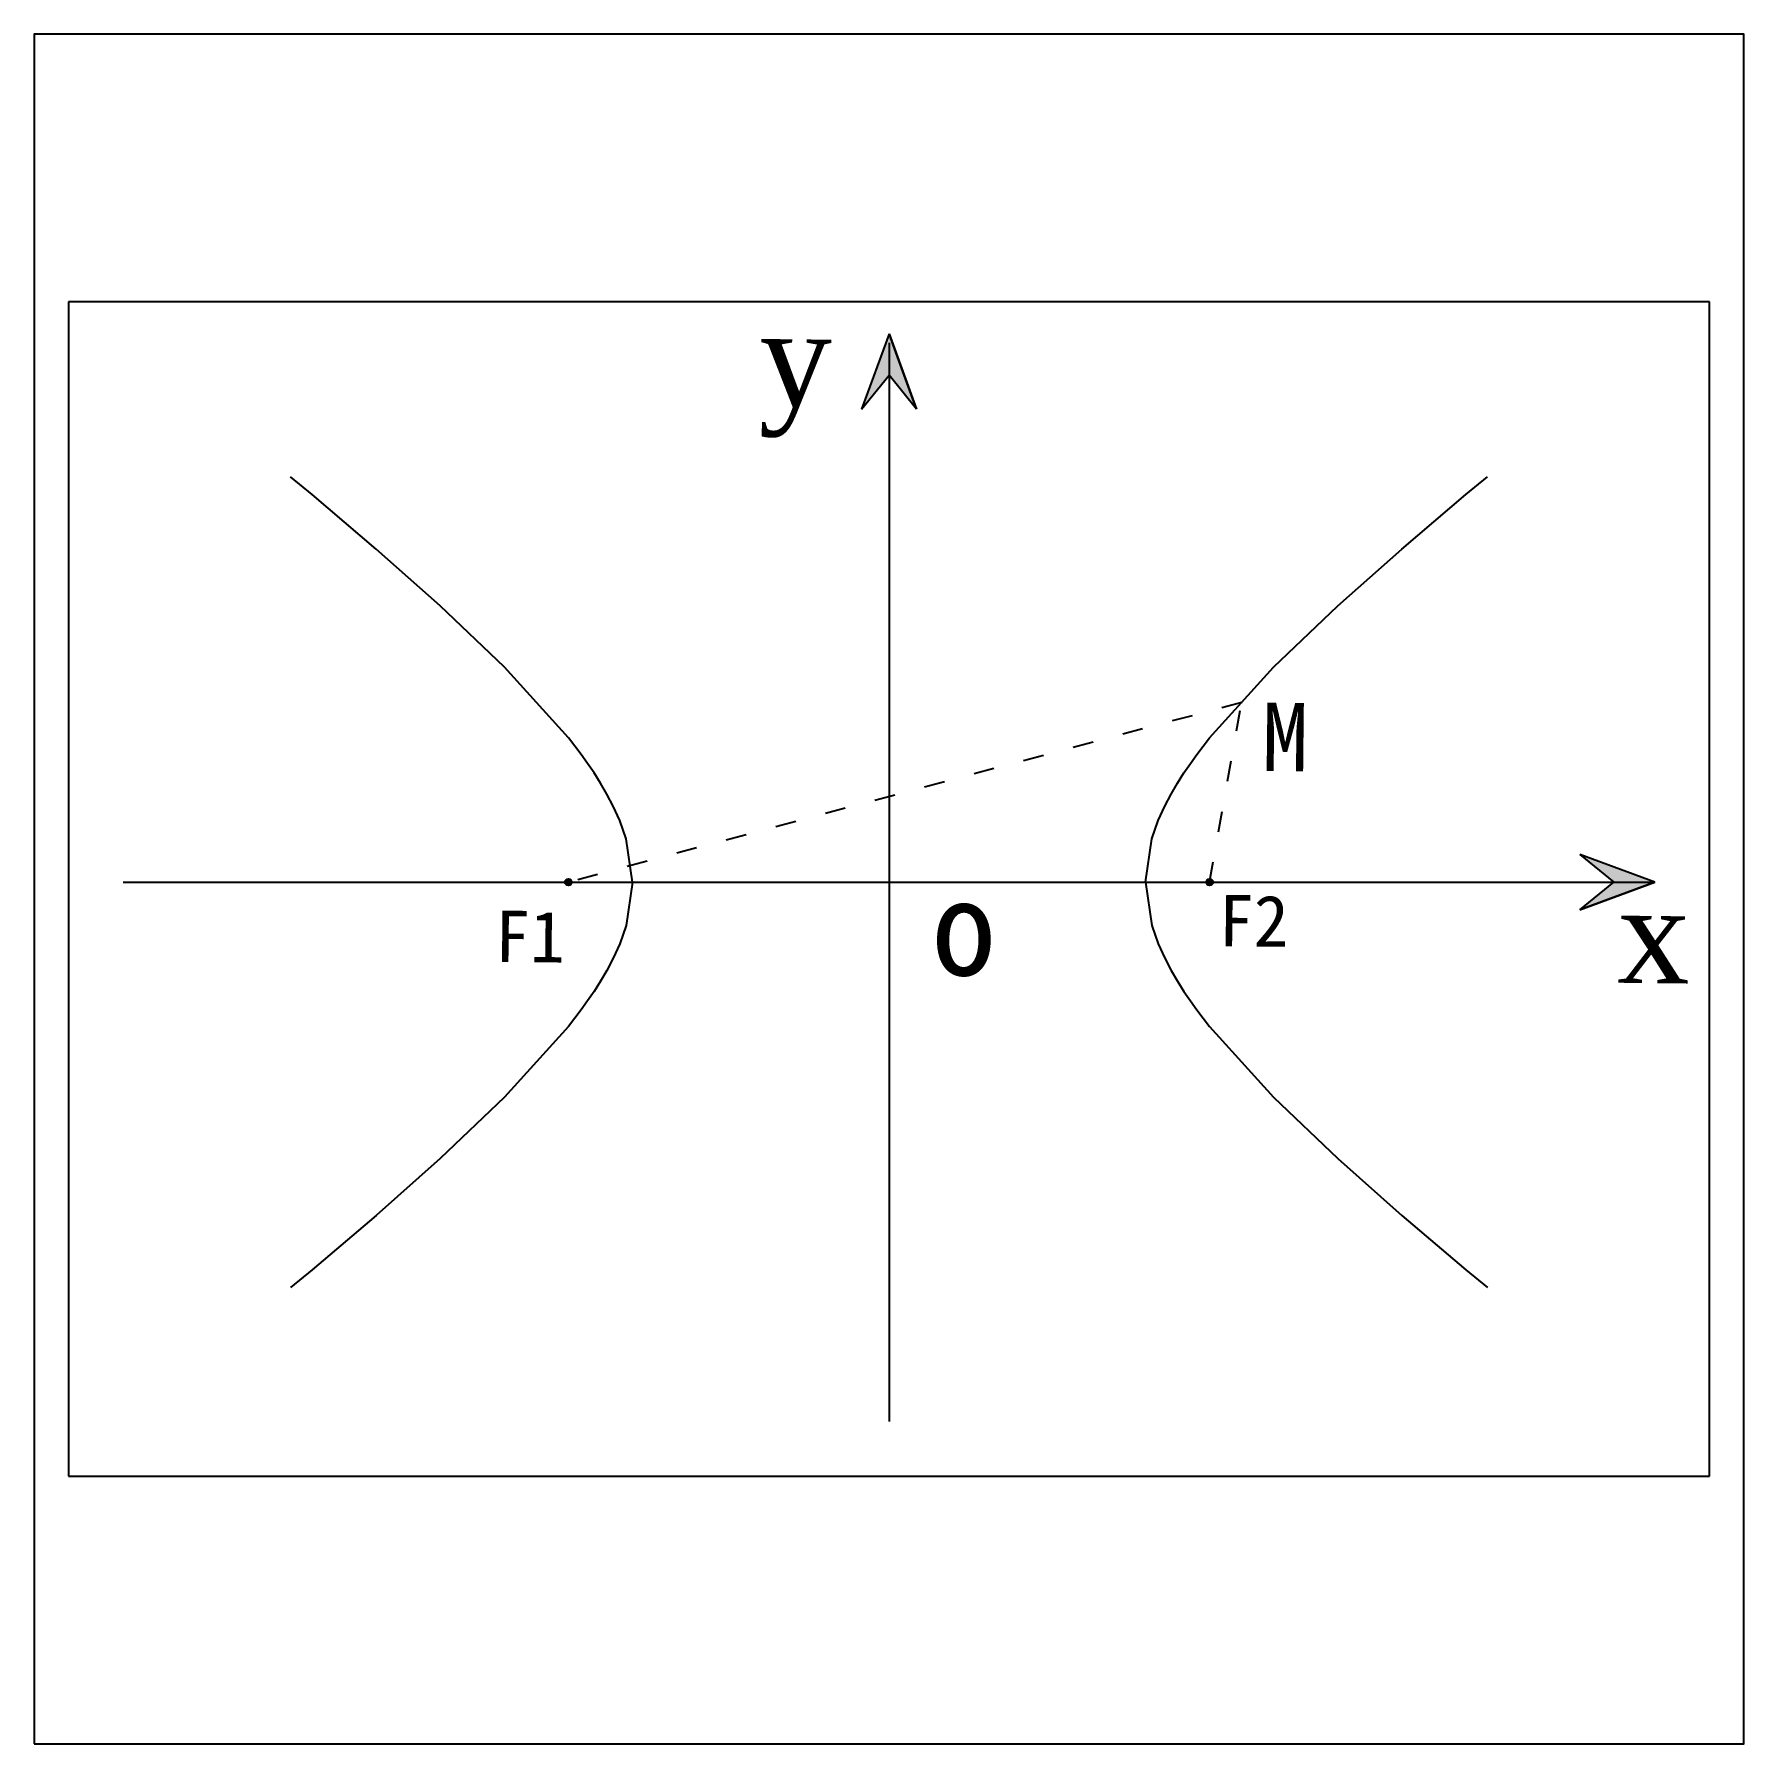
# Model space of a CAD drawing. Header units: millimetres. Extents: x 0 to 1000, y 0 to 1000.
import ezdxf

# ---------------------------------------------------------------- set-up
doc = ezdxf.new("R2010")
doc.units = ezdxf.units.MM
doc.linetypes.add('ACAD_ISO03W100', pattern=[30, 12, -18])
doc.layers.get('0').update_dxf_attribs({"color": 2})
for name, color, linetype in [('1', 1, 'Continuous'), ('2', 7, 'Continuous'), ('3', 7, 'Continuous')]:
    doc.layers.add(name, color=color, linetype=linetype)

msp = doc.modelspace()

# ---------------------------------------------------------------- hatches: boundary and pattern name
at = {"layer": '2'}
h = msp.add_hatch(color=256, dxfattribs=at)
h.paths.add_polyline_path([(310.5, 504), (314.5, 504, 1)])
h.paths.add_polyline_path([(314.5, 504), (310.5, 504, 1)])
h = msp.add_hatch(color=256, dxfattribs=at)
h.paths.add_polyline_path([(685.5, 504), (689.5, 504, 1)])
h.paths.add_polyline_path([(689.5, 504), (685.5, 504, 1)])
at = {"layer": '3'}
h = msp.add_hatch(color=256, dxfattribs=at)
h.paths.add_polyline_path([(500, 824.7), (500, 800.5), (516.1, 780.6)])
h.paths.add_polyline_path([(500, 824.7), (483.9, 780.6), (500, 800.5)])
h = msp.add_hatch(color=256, dxfattribs=at)
h.paths.add_polyline_path([(948, 504), (923.9, 504), (904, 487.9)])
h.paths.add_polyline_path([(948, 504), (904, 520.1), (923.9, 504)])

# ---------------------------------------------------------------- linework, layer by layer
at = {"color": 2}
msp.add_lwpolyline([(0, 0), (1000, 0), (1000, 1000), (0, 1000)], close=True, dxfattribs=at)
at = {"layer": '1', "color": 1}
for p, q in [((980, 843.5), (20, 843.5)), ((20, 843.5), (20, 156.5)), ((980, 156.5), (980, 843.5)), ((20, 156.5), (980, 156.5))]:
    msp.add_line(p, q, dxfattribs=at)
at = {"layer": '2', "linetype": 'ACAD_ISO03W100'}
for p, q in [((706.3, 609.1), (312.5, 504)), ((687.5, 504), (706.3, 609.1))]:
    msp.add_line(p, q, dxfattribs=at)
at = {"layer": '2'}
for points in [[(350, 504), (346.2, 529.3), (342.5, 540), (338.7, 548.4), (335, 555.5), (331.2, 562), (327.5, 567.9), (323.7, 573.4), (320, 578.6), (316.2, 583.6), (312.5, 588.4), (275, 629.8), (237.5, 665.6), (200, 698.8), (162.5, 730.7), (150, 741.1)], [(650, 504), (653.8, 529.3), (657.5, 540), (661.3, 548.4), (665, 555.5), (668.8, 562), (672.5, 567.9), (676.3, 573.4), (680, 578.6), (683.8, 583.6), (687.5, 588.4), (725, 629.8), (762.5, 665.6), (800, 698.8), (837.5, 730.7), (850, 741.1)], [(350, 504), (346.2, 478.7), (342.5, 468), (338.7, 459.6), (335, 452.4), (331.2, 446), (327.5, 440.1), (323.7, 434.6), (320, 429.4), (316.2, 424.4), (312.5, 419.6), (275, 378.2), (237.5, 342.4), (200, 309.1), (162.5, 277.2), (150, 266.9)], [(650, 504), (653.8, 478.7), (657.5, 468), (661.3, 459.6), (665, 452.4), (668.8, 446), (672.5, 440.1), (676.3, 434.6), (680, 429.4), (683.8, 424.4), (687.5, 419.6), (725, 378.2), (762.5, 342.4), (800, 309.1), (837.5, 277.2), (850, 266.9)]]:
    msp.add_lwpolyline(points, dxfattribs=at)
for centre in [(312.5, 504), (687.5, 504)]:
    msp.add_circle(centre, 2, dxfattribs=at)
at = {"layer": '3'}
for p, q in [((500, 824.7), (483.9, 780.6)), ((516.1, 780.6), (500, 824.7)), ((500, 824.7), (516.1, 780.6)), ((500, 819.5), (500, 188.5)), ((483.9, 780.6), (500, 800.5)), ((516.1, 780.6), (500, 800.5)), ((948, 504), (904, 520.1)), ((904, 520.1), (923.9, 504)), ((52, 504), (948, 504)), ((948, 504), (904, 487.9)), ((904, 487.9), (948, 504)), ((904, 487.9), (923.9, 504))]:
    msp.add_line(p, q, dxfattribs=at)

# ---------------------------------------------------------------- texts
at = {"layer": '3', "attachment_point": 1, "rotation": 359.3838}
for s, insert, char_height, width in [('{\\fRomantic|b0|i0|c2|p2;y}', (424.5, 838.5), 56.044, 369.074), ('{\\fSimSun|b0|i0|c134|p2;M}', (718.4, 609.1), 40, 276.81), ('{\\fSimSun|b0|i0|c134|p2;o}', (525.1, 505.7), 56.044, 253.556), ('{\\fSimSun|b0|i0|c134|p2;F2}', (693.1, 496.6), 30, 259.555), ('{\\fSimSun|b0|i0|c134|p2;F1}', (269.8, 487.4), 30, 259.555), ('{\\fRomantic|b0|i0|c2|p2;x}', (926.4, 501.2), 56.044, 253.556)]:
    msp.add_mtext(s, dxfattribs=dict(at, insert=insert, char_height=char_height, width=width))

doc.saveas('drawing.dxf')
